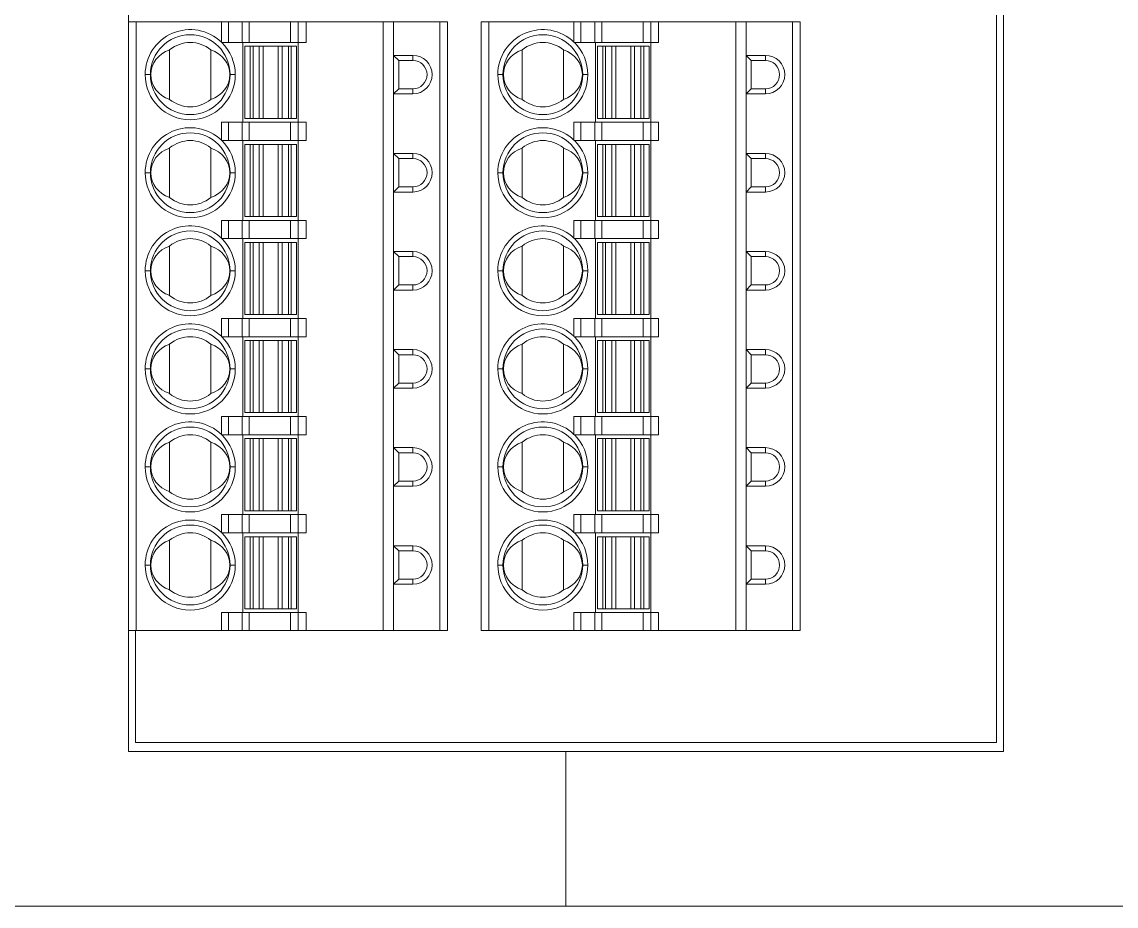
# Model space of a CAD drawing. Header units: millimetres. Extents: x 91 to 341, y 63 to 263.
# Drawn here: x 223.61 to 244.86, y 170.14 to 187.31 of the extents above; entities that cross this region are included whole.
import ezdxf

# ---------------------------------------------------------------- set-up
doc = ezdxf.new("R2010")
doc.units = ezdxf.units.MM

msp = doc.modelspace()

# ---------------------------------------------------------------- linework, layer by layer
at = {"color": 7, "linetype": 'Continuous', "lineweight": 15}
for p, q in [((242.677, 226.139), (242.677, 173.139)), ((242.54, 173.314), (242.54, 225.964)), ((225.677, 187.314), (225.677, 192.139)), ((225.677, 175.489), (225.677, 187.314)), ((225.677, 187.314), (225.827, 187.314)), ((225.827, 175.489), (225.827, 187.314)), ((225.827, 187.314), (227.482, 187.314)), ((227.482, 186.921), (227.482, 187.314)), ((227.482, 187.314), (227.618, 187.314)), ((227.618, 187.314), (227.618, 186.914)), ((227.618, 187.314), (227.887, 187.314)), ((227.887, 187.314), (227.887, 186.914)), ((227.887, 187.314), (228.023, 187.314)), ((228.023, 187.314), (228.023, 186.914)), ((228.023, 187.314), (228.827, 187.314)), ((228.827, 187.314), (228.827, 186.914)), ((228.827, 187.314), (228.977, 187.314)), ((228.977, 187.314), (228.977, 186.914)), ((228.977, 187.314), (229.127, 187.314)), ((229.127, 187.314), (229.127, 186.914)), ((229.127, 187.314), (230.627, 187.314)), ((230.627, 175.489), (230.627, 187.314)), ((230.827, 187.314), (230.627, 187.314)), ((230.827, 186.664), (230.827, 187.314)), ((230.827, 187.314), (231.727, 187.314)), ((231.727, 175.489), (231.727, 187.314)), ((231.877, 187.314), (231.727, 187.314)), ((231.877, 175.489), (231.877, 187.314)), ((232.527, 175.489), (232.527, 187.314)), ((232.527, 187.314), (232.677, 187.314)), ((232.677, 175.489), (232.677, 187.314)), ((232.677, 187.314), (234.332, 187.314)), ((234.332, 186.921), (234.332, 187.314)), ((234.332, 187.314), (234.468, 187.314)), ((234.468, 187.314), (234.468, 186.914)), ((234.468, 187.314), (234.737, 187.314)), ((234.737, 187.314), (234.737, 186.914)), ((234.737, 187.314), (234.873, 187.314)), ((234.873, 187.314), (234.873, 186.914)), ((234.873, 187.314), (235.677, 187.314)), ((235.677, 187.314), (235.677, 186.914)), ((235.677, 187.314), (235.827, 187.314)), ((235.827, 187.314), (235.827, 186.914)), ((235.827, 187.314), (235.977, 187.314)), ((235.977, 187.314), (235.977, 186.914)), ((235.977, 187.314), (237.477, 187.314)), ((237.477, 175.489), (237.477, 187.314)), ((237.677, 187.314), (237.477, 187.314)), ((237.677, 186.664), (237.677, 187.314)), ((237.677, 187.314), (238.577, 187.314)), ((238.577, 175.489), (238.577, 187.314)), ((238.727, 187.314), (238.577, 187.314)), ((238.727, 175.489), (238.727, 187.314)), ((227.49, 186.914), (227.482, 186.921)), ((227.49, 186.914), (227.618, 186.914)), ((227.49, 186.914), (227.49, 186.914)), ((227.618, 186.914), (227.887, 186.914)), ((227.887, 186.914), (228.023, 186.914)), ((227.902, 185.364), (227.902, 186.914)), ((228.023, 186.914), (228.827, 186.914)), ((228.827, 186.914), (228.977, 186.914)), ((228.977, 186.914), (229.127, 186.914)), ((228.977, 186.914), (228.977, 185.364)), ((234.34, 186.914), (234.332, 186.921)), ((234.34, 186.914), (234.468, 186.914)), ((234.34, 186.914), (234.34, 186.914)), ((234.468, 186.914), (234.737, 186.914)), ((234.737, 186.914), (234.873, 186.914)), ((234.752, 185.364), (234.752, 186.914)), ((234.873, 186.914), (235.677, 186.914)), ((235.677, 186.914), (235.827, 186.914)), ((235.827, 186.914), (235.977, 186.914)), ((235.827, 186.914), (235.827, 185.364)), ((226.477, 185.809), (226.477, 186.769)), ((227.277, 186.769), (227.277, 185.809)), ((227.94, 185.439), (227.94, 186.839)), ((227.94, 186.839), (228.04, 186.839)), ((228.04, 185.439), (228.04, 186.839)), ((228.097, 186.839), (228.04, 186.839)), ((228.097, 185.439), (228.097, 186.839)), ((228.219, 186.839), (228.097, 186.839)), ((228.219, 185.439), (228.219, 186.839)), ((228.293, 186.839), (228.219, 186.839)), ((228.293, 185.439), (228.293, 186.839)), ((228.293, 186.839), (228.586, 186.839)), ((228.586, 186.839), (228.586, 185.439)), ((228.661, 186.839), (228.586, 186.839)), ((228.661, 186.839), (228.661, 185.439)), ((228.783, 186.839), (228.661, 186.839)), ((228.783, 186.839), (228.783, 185.439)), ((228.84, 186.839), (228.783, 186.839)), ((228.84, 186.839), (228.84, 185.439)), ((228.94, 186.839), (228.84, 186.839)), ((228.94, 186.839), (228.94, 185.439)), ((230.827, 185.914), (230.827, 186.664)), ((230.827, 186.664), (230.927, 186.564)), ((230.827, 186.664), (231.202, 186.664)), ((231.202, 186.564), (231.202, 186.664)), ((233.327, 185.809), (233.327, 186.769)), ((234.127, 186.769), (234.127, 185.809)), ((234.79, 185.439), (234.79, 186.839)), ((234.79, 186.839), (234.89, 186.839)), ((234.89, 185.439), (234.89, 186.839)), ((234.947, 186.839), (234.89, 186.839)), ((234.947, 185.439), (234.947, 186.839)), ((235.069, 186.839), (234.947, 186.839)), ((235.069, 185.439), (235.069, 186.839)), ((235.143, 186.839), (235.069, 186.839)), ((235.143, 185.439), (235.143, 186.839)), ((235.143, 186.839), (235.436, 186.839)), ((235.436, 186.839), (235.436, 185.439)), ((235.511, 186.839), (235.436, 186.839)), ((235.511, 186.839), (235.511, 185.439)), ((235.633, 186.839), (235.511, 186.839)), ((235.633, 186.839), (235.633, 185.439)), ((235.69, 186.839), (235.633, 186.839)), ((235.69, 186.839), (235.69, 185.439)), ((235.79, 186.839), (235.69, 186.839)), ((235.79, 186.839), (235.79, 185.439)), ((237.677, 185.914), (237.677, 186.664)), ((237.677, 186.664), (237.777, 186.564)), ((237.677, 186.664), (238.052, 186.664)), ((238.052, 186.564), (238.052, 186.664)), ((230.927, 186.564), (231.202, 186.564)), ((230.927, 186.014), (230.927, 186.564)), ((237.777, 186.014), (237.777, 186.564)), ((237.777, 186.564), (238.052, 186.564)), ((226.102, 186.289), (226.002, 186.289)), ((227.752, 186.289), (227.652, 186.289)), ((232.952, 186.289), (232.852, 186.289)), ((234.602, 186.289), (234.502, 186.289)), ((230.827, 185.914), (230.927, 186.014)), ((230.927, 186.014), (231.202, 186.014)), ((231.202, 186.014), (231.202, 185.914)), ((237.677, 185.914), (237.777, 186.014)), ((237.777, 186.014), (238.052, 186.014)), ((238.052, 186.014), (238.052, 185.914)), ((230.827, 185.914), (230.827, 184.759)), ((231.202, 185.914), (230.827, 185.914)), ((237.677, 185.914), (237.677, 184.759)), ((238.052, 185.914), (237.677, 185.914)), ((227.94, 185.439), (228.04, 185.439)), ((228.04, 185.439), (228.097, 185.439)), ((228.097, 185.439), (228.219, 185.439)), ((228.219, 185.439), (228.293, 185.439)), ((228.586, 185.439), (228.293, 185.439)), ((228.586, 185.439), (228.661, 185.439)), ((228.661, 185.439), (228.783, 185.439)), ((228.783, 185.439), (228.84, 185.439)), ((228.84, 185.439), (228.94, 185.439)), ((234.79, 185.439), (234.89, 185.439)), ((234.89, 185.439), (234.947, 185.439)), ((234.947, 185.439), (235.069, 185.439)), ((235.069, 185.439), (235.143, 185.439)), ((235.436, 185.439), (235.143, 185.439)), ((235.436, 185.439), (235.511, 185.439)), ((235.511, 185.439), (235.633, 185.439)), ((235.633, 185.439), (235.69, 185.439)), ((235.69, 185.439), (235.79, 185.439)), ((227.482, 185.016), (227.482, 185.364)), ((227.482, 185.364), (227.618, 185.364)), ((227.618, 185.364), (227.618, 185.009)), ((227.887, 185.364), (227.618, 185.364)), ((227.887, 185.009), (227.887, 185.364)), ((227.887, 185.364), (228.023, 185.364)), ((228.023, 185.009), (228.023, 185.364)), ((228.023, 185.364), (228.827, 185.364)), ((228.827, 185.364), (228.827, 185.009)), ((228.977, 185.364), (228.827, 185.364)), ((228.977, 185.364), (228.977, 185.009)), ((228.977, 185.364), (229.127, 185.364)), ((229.127, 185.364), (229.127, 185.009)), ((234.332, 185.016), (234.332, 185.364)), ((234.332, 185.364), (234.468, 185.364)), ((234.468, 185.364), (234.468, 185.009)), ((234.737, 185.364), (234.468, 185.364)), ((234.737, 185.009), (234.737, 185.364)), ((234.737, 185.364), (234.873, 185.364)), ((234.873, 185.009), (234.873, 185.364)), ((234.873, 185.364), (235.677, 185.364)), ((235.677, 185.364), (235.677, 185.009)), ((235.827, 185.364), (235.677, 185.364)), ((235.827, 185.364), (235.827, 185.009)), ((235.827, 185.364), (235.977, 185.364)), ((235.977, 185.364), (235.977, 185.009)), ((227.49, 185.009), (227.482, 185.016)), ((227.49, 185.009), (227.618, 185.009)), ((227.49, 185.009), (227.49, 185.009)), ((227.618, 185.009), (227.887, 185.009)), ((227.887, 185.009), (228.023, 185.009)), ((227.902, 183.459), (227.902, 185.009)), ((228.023, 185.009), (228.827, 185.009)), ((228.827, 185.009), (228.977, 185.009)), ((228.977, 185.009), (229.127, 185.009)), ((228.977, 185.009), (228.977, 183.459)), ((234.34, 185.009), (234.332, 185.016)), ((234.34, 185.009), (234.468, 185.009)), ((234.34, 185.009), (234.34, 185.009)), ((234.468, 185.009), (234.737, 185.009)), ((234.737, 185.009), (234.873, 185.009)), ((234.752, 183.459), (234.752, 185.009)), ((234.873, 185.009), (235.677, 185.009)), ((235.677, 185.009), (235.827, 185.009)), ((235.827, 185.009), (235.977, 185.009)), ((235.827, 185.009), (235.827, 183.459)), ((226.477, 183.904), (226.477, 184.864)), ((227.277, 184.864), (227.277, 183.904)), ((227.94, 183.534), (227.94, 184.934)), ((227.94, 184.934), (228.04, 184.934)), ((228.04, 183.534), (228.04, 184.934)), ((228.097, 184.934), (228.04, 184.934)), ((228.219, 184.934), (228.097, 184.934)), ((228.097, 183.534), (228.097, 184.934)), ((228.219, 183.534), (228.219, 184.934)), ((228.293, 184.934), (228.219, 184.934)), ((228.293, 183.534), (228.293, 184.934)), ((228.293, 184.934), (228.586, 184.934)), ((228.586, 184.934), (228.586, 183.534)), ((228.661, 184.934), (228.586, 184.934)), ((228.661, 184.934), (228.661, 183.534)), ((228.783, 184.934), (228.661, 184.934)), ((228.783, 184.934), (228.783, 183.534)), ((228.84, 184.934), (228.783, 184.934)), ((228.84, 184.934), (228.84, 183.534)), ((228.84, 184.934), (228.94, 184.934)), ((228.94, 184.934), (228.94, 183.534)), ((230.827, 184.009), (230.827, 184.759)), ((230.827, 184.759), (231.202, 184.759)), ((230.827, 184.759), (230.927, 184.659)), ((231.202, 184.659), (231.202, 184.759)), ((233.327, 183.904), (233.327, 184.864)), ((234.127, 184.864), (234.127, 183.904)), ((234.79, 183.534), (234.79, 184.934)), ((234.79, 184.934), (234.89, 184.934)), ((234.89, 183.534), (234.89, 184.934)), ((234.947, 184.934), (234.89, 184.934)), ((235.069, 184.934), (234.947, 184.934)), ((234.947, 183.534), (234.947, 184.934)), ((235.069, 183.534), (235.069, 184.934)), ((235.143, 184.934), (235.069, 184.934)), ((235.143, 183.534), (235.143, 184.934)), ((235.143, 184.934), (235.436, 184.934)), ((235.436, 184.934), (235.436, 183.534)), ((235.511, 184.934), (235.436, 184.934)), ((235.511, 184.934), (235.511, 183.534)), ((235.633, 184.934), (235.511, 184.934)), ((235.633, 184.934), (235.633, 183.534)), ((235.69, 184.934), (235.633, 184.934)), ((235.69, 184.934), (235.69, 183.534)), ((235.69, 184.934), (235.79, 184.934)), ((235.79, 184.934), (235.79, 183.534)), ((237.677, 184.009), (237.677, 184.759)), ((237.677, 184.759), (238.052, 184.759)), ((237.677, 184.759), (237.777, 184.659)), ((238.052, 184.659), (238.052, 184.759)), ((230.927, 184.109), (230.927, 184.659)), ((230.927, 184.659), (231.202, 184.659)), ((237.777, 184.109), (237.777, 184.659)), ((237.777, 184.659), (238.052, 184.659)), ((226.102, 184.384), (226.002, 184.384)), ((227.752, 184.384), (227.652, 184.384)), ((232.952, 184.384), (232.852, 184.384)), ((234.602, 184.384), (234.502, 184.384)), ((230.827, 184.009), (230.927, 184.109)), ((230.927, 184.109), (231.202, 184.109)), ((231.202, 184.109), (231.202, 184.009)), ((237.677, 184.009), (237.777, 184.109)), ((237.777, 184.109), (238.052, 184.109)), ((238.052, 184.109), (238.052, 184.009)), ((230.827, 184.009), (230.827, 182.854)), ((231.202, 184.009), (230.827, 184.009)), ((237.677, 184.009), (237.677, 182.854)), ((238.052, 184.009), (237.677, 184.009)), ((227.94, 183.534), (228.04, 183.534)), ((228.04, 183.534), (228.097, 183.534)), ((228.097, 183.534), (228.219, 183.534)), ((228.219, 183.534), (228.293, 183.534)), ((228.586, 183.534), (228.293, 183.534)), ((228.586, 183.534), (228.661, 183.534)), ((228.661, 183.534), (228.783, 183.534)), ((228.783, 183.534), (228.84, 183.534)), ((228.84, 183.534), (228.94, 183.534)), ((234.79, 183.534), (234.89, 183.534)), ((234.89, 183.534), (234.947, 183.534)), ((234.947, 183.534), (235.069, 183.534)), ((235.069, 183.534), (235.143, 183.534)), ((235.436, 183.534), (235.143, 183.534)), ((235.436, 183.534), (235.511, 183.534)), ((235.511, 183.534), (235.633, 183.534)), ((235.633, 183.534), (235.69, 183.534)), ((235.69, 183.534), (235.79, 183.534)), ((227.482, 183.111), (227.482, 183.459)), ((227.482, 183.459), (227.618, 183.459)), ((227.618, 183.459), (227.618, 183.104)), ((227.887, 183.459), (227.618, 183.459)), ((227.887, 183.104), (227.887, 183.459)), ((227.887, 183.459), (228.023, 183.459)), ((228.023, 183.104), (228.023, 183.459)), ((228.023, 183.459), (228.827, 183.459)), ((228.827, 183.459), (228.827, 183.104)), ((228.977, 183.459), (228.827, 183.459)), ((228.977, 183.459), (228.977, 183.104)), ((228.977, 183.459), (229.127, 183.459)), ((229.127, 183.459), (229.127, 183.104)), ((234.332, 183.111), (234.332, 183.459)), ((234.332, 183.459), (234.468, 183.459)), ((234.468, 183.459), (234.468, 183.104)), ((234.737, 183.459), (234.468, 183.459)), ((234.737, 183.104), (234.737, 183.459)), ((234.737, 183.459), (234.873, 183.459)), ((234.873, 183.104), (234.873, 183.459)), ((234.873, 183.459), (235.677, 183.459)), ((235.677, 183.459), (235.677, 183.104)), ((235.827, 183.459), (235.677, 183.459)), ((235.827, 183.459), (235.827, 183.104)), ((235.827, 183.459), (235.977, 183.459)), ((235.977, 183.459), (235.977, 183.104)), ((227.49, 183.104), (227.482, 183.111)), ((227.49, 183.104), (227.618, 183.104)), ((227.49, 183.104), (227.49, 183.104)), ((227.618, 183.104), (227.887, 183.104)), ((227.887, 183.104), (228.023, 183.104)), ((227.902, 181.554), (227.902, 183.104)), ((228.023, 183.104), (228.827, 183.104)), ((228.827, 183.104), (228.977, 183.104)), ((228.977, 183.104), (229.127, 183.104)), ((228.977, 183.104), (228.977, 181.554)), ((234.34, 183.104), (234.332, 183.111)), ((234.34, 183.104), (234.468, 183.104)), ((234.34, 183.104), (234.34, 183.104)), ((234.468, 183.104), (234.737, 183.104)), ((234.737, 183.104), (234.873, 183.104)), ((234.752, 181.554), (234.752, 183.104)), ((234.873, 183.104), (235.677, 183.104)), ((235.677, 183.104), (235.827, 183.104)), ((235.827, 183.104), (235.977, 183.104)), ((235.827, 183.104), (235.827, 181.554)), ((226.477, 181.999), (226.477, 182.959)), ((227.277, 182.959), (227.277, 181.999)), ((227.94, 181.629), (227.94, 183.029)), ((227.94, 183.029), (228.04, 183.029)), ((228.04, 181.629), (228.04, 183.029)), ((228.097, 183.029), (228.04, 183.029)), ((228.219, 183.029), (228.097, 183.029)), ((228.097, 181.629), (228.097, 183.029)), ((228.219, 181.629), (228.219, 183.029)), ((228.293, 183.029), (228.219, 183.029)), ((228.293, 181.629), (228.293, 183.029)), ((228.293, 183.029), (228.586, 183.029)), ((228.586, 183.029), (228.586, 181.629)), ((228.661, 183.029), (228.586, 183.029)), ((228.661, 183.029), (228.661, 181.629)), ((228.783, 183.029), (228.661, 183.029)), ((228.783, 183.029), (228.783, 181.629)), ((228.84, 183.029), (228.783, 183.029)), ((228.84, 183.029), (228.84, 181.629)), ((228.84, 183.029), (228.94, 183.029)), ((228.94, 183.029), (228.94, 181.629)), ((230.827, 182.104), (230.827, 182.854)), ((230.827, 182.854), (231.202, 182.854)), ((230.827, 182.854), (230.927, 182.754)), ((231.202, 182.754), (231.202, 182.854)), ((233.327, 181.999), (233.327, 182.959)), ((234.127, 182.959), (234.127, 181.999)), ((234.79, 181.629), (234.79, 183.029)), ((234.79, 183.029), (234.89, 183.029)), ((234.89, 181.629), (234.89, 183.029)), ((234.947, 183.029), (234.89, 183.029)), ((235.069, 183.029), (234.947, 183.029)), ((234.947, 181.629), (234.947, 183.029)), ((235.069, 181.629), (235.069, 183.029)), ((235.143, 183.029), (235.069, 183.029)), ((235.143, 181.629), (235.143, 183.029)), ((235.143, 183.029), (235.436, 183.029)), ((235.436, 183.029), (235.436, 181.629)), ((235.511, 183.029), (235.436, 183.029)), ((235.511, 183.029), (235.511, 181.629)), ((235.633, 183.029), (235.511, 183.029)), ((235.633, 183.029), (235.633, 181.629)), ((235.69, 183.029), (235.633, 183.029)), ((235.69, 183.029), (235.69, 181.629)), ((235.69, 183.029), (235.79, 183.029)), ((235.79, 183.029), (235.79, 181.629)), ((237.677, 182.104), (237.677, 182.854)), ((237.677, 182.854), (238.052, 182.854)), ((237.677, 182.854), (237.777, 182.754)), ((238.052, 182.754), (238.052, 182.854)), ((230.927, 182.754), (231.202, 182.754)), ((230.927, 182.204), (230.927, 182.754)), ((237.777, 182.754), (238.052, 182.754)), ((237.777, 182.204), (237.777, 182.754)), ((226.102, 182.479), (226.002, 182.479)), ((227.752, 182.479), (227.652, 182.479)), ((232.952, 182.479), (232.852, 182.479)), ((234.602, 182.479), (234.502, 182.479)), ((230.827, 182.104), (230.927, 182.204)), ((230.927, 182.204), (231.202, 182.204)), ((231.202, 182.204), (231.202, 182.104)), ((237.677, 182.104), (237.777, 182.204)), ((237.777, 182.204), (238.052, 182.204)), ((238.052, 182.204), (238.052, 182.104)), ((230.827, 182.104), (230.827, 180.949)), ((231.202, 182.104), (230.827, 182.104)), ((237.677, 182.104), (237.677, 180.949)), ((238.052, 182.104), (237.677, 182.104)), ((227.482, 181.206), (227.482, 181.554)), ((227.482, 181.554), (227.618, 181.554)), ((227.618, 181.554), (227.618, 181.199)), ((227.887, 181.554), (227.618, 181.554)), ((227.887, 181.199), (227.887, 181.554)), ((227.887, 181.554), (228.023, 181.554)), ((227.94, 181.629), (228.04, 181.629)), ((228.023, 181.199), (228.023, 181.554)), ((228.023, 181.554), (228.827, 181.554)), ((228.04, 181.629), (228.097, 181.629)), ((228.097, 181.629), (228.219, 181.629)), ((228.219, 181.629), (228.293, 181.629)), ((228.586, 181.629), (228.293, 181.629)), ((228.586, 181.629), (228.661, 181.629)), ((228.661, 181.629), (228.783, 181.629)), ((228.783, 181.629), (228.84, 181.629)), ((228.827, 181.554), (228.827, 181.199)), ((228.977, 181.554), (228.827, 181.554)), ((228.84, 181.629), (228.94, 181.629)), ((228.977, 181.554), (228.977, 181.199)), ((228.977, 181.554), (229.127, 181.554)), ((229.127, 181.554), (229.127, 181.199)), ((234.332, 181.206), (234.332, 181.554)), ((234.332, 181.554), (234.468, 181.554)), ((234.468, 181.554), (234.468, 181.199)), ((234.737, 181.554), (234.468, 181.554)), ((234.737, 181.199), (234.737, 181.554)), ((234.737, 181.554), (234.873, 181.554)), ((234.79, 181.629), (234.89, 181.629)), ((234.873, 181.199), (234.873, 181.554)), ((234.873, 181.554), (235.677, 181.554)), ((234.89, 181.629), (234.947, 181.629)), ((234.947, 181.629), (235.069, 181.629)), ((235.069, 181.629), (235.143, 181.629)), ((235.436, 181.629), (235.143, 181.629)), ((235.436, 181.629), (235.511, 181.629)), ((235.511, 181.629), (235.633, 181.629)), ((235.633, 181.629), (235.69, 181.629)), ((235.677, 181.554), (235.677, 181.199)), ((235.827, 181.554), (235.677, 181.554)), ((235.69, 181.629), (235.79, 181.629)), ((235.827, 181.554), (235.827, 181.199)), ((235.827, 181.554), (235.977, 181.554)), ((235.977, 181.554), (235.977, 181.199)), ((227.49, 181.199), (227.482, 181.206)), ((227.49, 181.199), (227.618, 181.199)), ((227.49, 181.199), (227.49, 181.199)), ((227.618, 181.199), (227.887, 181.199)), ((227.887, 181.199), (228.023, 181.199)), ((227.902, 179.649), (227.902, 181.199)), ((227.94, 179.724), (227.94, 181.124)), ((227.94, 181.124), (228.04, 181.124)), ((228.023, 181.199), (228.827, 181.199)), ((228.04, 179.724), (228.04, 181.124)), ((228.097, 181.124), (228.04, 181.124)), ((228.219, 181.124), (228.097, 181.124)), ((228.097, 179.724), (228.097, 181.124)), ((228.219, 179.724), (228.219, 181.124)), ((228.293, 181.124), (228.219, 181.124)), ((228.293, 179.724), (228.293, 181.124)), ((228.293, 181.124), (228.586, 181.124)), ((228.586, 181.124), (228.586, 179.724)), ((228.661, 181.124), (228.586, 181.124)), ((228.661, 181.124), (228.661, 179.724)), ((228.783, 181.124), (228.661, 181.124)), ((228.783, 181.124), (228.783, 179.724)), ((228.84, 181.124), (228.783, 181.124)), ((228.827, 181.199), (228.977, 181.199)), ((228.84, 181.124), (228.84, 179.724)), ((228.84, 181.124), (228.94, 181.124)), ((228.94, 181.124), (228.94, 179.724)), ((228.977, 181.199), (229.127, 181.199)), ((228.977, 181.199), (228.977, 179.649)), ((234.34, 181.199), (234.332, 181.206)), ((234.34, 181.199), (234.468, 181.199)), ((234.34, 181.199), (234.34, 181.199)), ((234.468, 181.199), (234.737, 181.199)), ((234.737, 181.199), (234.873, 181.199)), ((234.752, 179.649), (234.752, 181.199)), ((234.79, 179.724), (234.79, 181.124)), ((234.79, 181.124), (234.89, 181.124)), ((234.873, 181.199), (235.677, 181.199)), ((234.89, 179.724), (234.89, 181.124)), ((234.947, 181.124), (234.89, 181.124)), ((234.947, 179.724), (234.947, 181.124)), ((235.069, 181.124), (234.947, 181.124)), ((235.069, 179.724), (235.069, 181.124)), ((235.143, 181.124), (235.069, 181.124)), ((235.143, 179.724), (235.143, 181.124)), ((235.143, 181.124), (235.436, 181.124)), ((235.436, 181.124), (235.436, 179.724)), ((235.511, 181.124), (235.436, 181.124)), ((235.511, 181.124), (235.511, 179.724)), ((235.633, 181.124), (235.511, 181.124)), ((235.633, 181.124), (235.633, 179.724)), ((235.69, 181.124), (235.633, 181.124)), ((235.677, 181.199), (235.827, 181.199)), ((235.69, 181.124), (235.69, 179.724)), ((235.69, 181.124), (235.79, 181.124)), ((235.79, 181.124), (235.79, 179.724)), ((235.827, 181.199), (235.977, 181.199)), ((235.827, 181.199), (235.827, 179.649)), ((226.477, 180.094), (226.477, 181.054)), ((227.277, 181.054), (227.277, 180.094)), ((230.827, 180.199), (230.827, 180.949)), ((230.827, 180.949), (231.202, 180.949)), ((230.827, 180.949), (230.927, 180.849)), ((231.202, 180.849), (231.202, 180.949)), ((233.327, 180.094), (233.327, 181.054)), ((234.127, 181.054), (234.127, 180.094)), ((237.677, 180.199), (237.677, 180.949)), ((237.677, 180.949), (238.052, 180.949)), ((237.677, 180.949), (237.777, 180.849)), ((238.052, 180.849), (238.052, 180.949)), ((230.927, 180.849), (231.202, 180.849)), ((230.927, 180.299), (230.927, 180.849)), ((237.777, 180.299), (237.777, 180.849)), ((237.777, 180.849), (238.052, 180.849)), ((226.102, 180.574), (226.002, 180.574)), ((227.752, 180.574), (227.652, 180.574)), ((232.952, 180.574), (232.852, 180.574)), ((234.602, 180.574), (234.502, 180.574)), ((230.827, 180.199), (230.927, 180.299)), ((230.927, 180.299), (231.202, 180.299)), ((231.202, 180.299), (231.202, 180.199)), ((237.677, 180.199), (237.777, 180.299)), ((237.777, 180.299), (238.052, 180.299)), ((238.052, 180.299), (238.052, 180.199)), ((230.827, 180.199), (230.827, 179.044)), ((231.202, 180.199), (230.827, 180.199)), ((237.677, 180.199), (237.677, 179.044)), ((238.052, 180.199), (237.677, 180.199)), ((227.482, 179.301), (227.482, 179.649)), ((227.482, 179.649), (227.618, 179.649)), ((227.618, 179.649), (227.618, 179.294)), ((227.887, 179.649), (227.618, 179.649)), ((227.887, 179.294), (227.887, 179.649)), ((227.887, 179.649), (228.023, 179.649)), ((227.94, 179.724), (228.04, 179.724)), ((228.023, 179.294), (228.023, 179.649)), ((228.023, 179.649), (228.827, 179.649)), ((228.04, 179.724), (228.097, 179.724)), ((228.097, 179.724), (228.219, 179.724)), ((228.219, 179.724), (228.293, 179.724)), ((228.586, 179.724), (228.293, 179.724)), ((228.586, 179.724), (228.661, 179.724)), ((228.661, 179.724), (228.783, 179.724)), ((228.783, 179.724), (228.84, 179.724)), ((228.827, 179.649), (228.827, 179.294)), ((228.977, 179.649), (228.827, 179.649)), ((228.84, 179.724), (228.94, 179.724)), ((228.977, 179.649), (228.977, 179.294)), ((228.977, 179.649), (229.127, 179.649)), ((229.127, 179.649), (229.127, 179.294)), ((234.332, 179.301), (234.332, 179.649)), ((234.332, 179.649), (234.468, 179.649)), ((234.468, 179.649), (234.468, 179.294)), ((234.737, 179.649), (234.468, 179.649)), ((234.737, 179.294), (234.737, 179.649)), ((234.737, 179.649), (234.873, 179.649)), ((234.79, 179.724), (234.89, 179.724)), ((234.873, 179.294), (234.873, 179.649)), ((234.873, 179.649), (235.677, 179.649)), ((234.89, 179.724), (234.947, 179.724)), ((234.947, 179.724), (235.069, 179.724)), ((235.069, 179.724), (235.143, 179.724)), ((235.436, 179.724), (235.143, 179.724)), ((235.436, 179.724), (235.511, 179.724)), ((235.511, 179.724), (235.633, 179.724)), ((235.633, 179.724), (235.69, 179.724)), ((235.677, 179.649), (235.677, 179.294)), ((235.827, 179.649), (235.677, 179.649)), ((235.69, 179.724), (235.79, 179.724)), ((235.827, 179.649), (235.827, 179.294)), ((235.827, 179.649), (235.977, 179.649)), ((235.977, 179.649), (235.977, 179.294)), ((227.49, 179.294), (227.482, 179.301)), ((227.49, 179.294), (227.618, 179.294)), ((227.49, 179.294), (227.49, 179.294)), ((227.618, 179.294), (227.887, 179.294)), ((227.887, 179.294), (228.023, 179.294)), ((227.902, 177.744), (227.902, 179.294)), ((227.94, 177.819), (227.94, 179.219)), ((227.94, 179.219), (228.04, 179.219)), ((228.023, 179.294), (228.827, 179.294)), ((228.04, 177.819), (228.04, 179.219)), ((228.097, 179.219), (228.04, 179.219)), ((228.219, 179.219), (228.097, 179.219)), ((228.097, 177.819), (228.097, 179.219)), ((228.219, 177.819), (228.219, 179.219)), ((228.293, 179.219), (228.219, 179.219)), ((228.293, 177.819), (228.293, 179.219)), ((228.293, 179.219), (228.586, 179.219)), ((228.586, 179.219), (228.586, 177.819)), ((228.661, 179.219), (228.586, 179.219)), ((228.661, 179.219), (228.661, 177.819)), ((228.783, 179.219), (228.661, 179.219)), ((228.783, 179.219), (228.783, 177.819)), ((228.84, 179.219), (228.783, 179.219)), ((228.827, 179.294), (228.977, 179.294)), ((228.84, 179.219), (228.84, 177.819)), ((228.94, 179.219), (228.84, 179.219)), ((228.94, 179.219), (228.94, 177.819)), ((228.977, 179.294), (229.127, 179.294)), ((228.977, 179.294), (228.977, 177.744)), ((234.34, 179.294), (234.332, 179.301)), ((234.34, 179.294), (234.468, 179.294)), ((234.34, 179.294), (234.34, 179.294)), ((234.468, 179.294), (234.737, 179.294)), ((234.737, 179.294), (234.873, 179.294)), ((234.752, 177.744), (234.752, 179.294)), ((234.79, 177.819), (234.79, 179.219)), ((234.79, 179.219), (234.89, 179.219)), ((234.873, 179.294), (235.677, 179.294)), ((234.89, 177.819), (234.89, 179.219)), ((234.947, 179.219), (234.89, 179.219)), ((234.947, 177.819), (234.947, 179.219)), ((235.069, 179.219), (234.947, 179.219)), ((235.069, 177.819), (235.069, 179.219)), ((235.143, 179.219), (235.069, 179.219)), ((235.143, 177.819), (235.143, 179.219)), ((235.143, 179.219), (235.436, 179.219)), ((235.436, 179.219), (235.436, 177.819)), ((235.511, 179.219), (235.436, 179.219)), ((235.511, 179.219), (235.511, 177.819)), ((235.633, 179.219), (235.511, 179.219)), ((235.633, 179.219), (235.633, 177.819)), ((235.69, 179.219), (235.633, 179.219)), ((235.677, 179.294), (235.827, 179.294)), ((235.69, 179.219), (235.69, 177.819)), ((235.79, 179.219), (235.69, 179.219)), ((235.79, 179.219), (235.79, 177.819)), ((235.827, 179.294), (235.977, 179.294)), ((235.827, 179.294), (235.827, 177.744)), ((226.477, 178.189), (226.477, 179.149)), ((227.277, 179.149), (227.277, 178.189)), ((230.827, 178.294), (230.827, 179.044)), ((230.827, 179.044), (231.202, 179.044)), ((230.827, 179.044), (230.927, 178.944)), ((231.202, 178.944), (231.202, 179.044)), ((233.327, 178.189), (233.327, 179.149)), ((234.127, 179.149), (234.127, 178.189)), ((237.677, 178.294), (237.677, 179.044)), ((237.677, 179.044), (238.052, 179.044)), ((237.677, 179.044), (237.777, 178.944)), ((238.052, 178.944), (238.052, 179.044)), ((230.927, 178.394), (230.927, 178.944)), ((230.927, 178.944), (231.202, 178.944)), ((237.777, 178.944), (238.052, 178.944)), ((237.777, 178.394), (237.777, 178.944)), ((226.102, 178.669), (226.002, 178.669)), ((227.752, 178.669), (227.652, 178.669)), ((232.952, 178.669), (232.852, 178.669)), ((234.602, 178.669), (234.502, 178.669)), ((230.827, 178.294), (230.927, 178.394)), ((230.927, 178.394), (231.202, 178.394)), ((231.202, 178.394), (231.202, 178.294)), ((237.677, 178.294), (237.777, 178.394)), ((237.777, 178.394), (238.052, 178.394)), ((238.052, 178.394), (238.052, 178.294)), ((230.827, 178.294), (230.827, 177.139)), ((231.202, 178.294), (230.827, 178.294)), ((237.677, 178.294), (237.677, 177.139)), ((238.052, 178.294), (237.677, 178.294)), ((227.482, 177.396), (227.482, 177.744)), ((227.482, 177.744), (227.618, 177.744)), ((227.618, 177.744), (227.618, 177.389)), ((227.887, 177.744), (227.618, 177.744)), ((227.887, 177.389), (227.887, 177.744)), ((227.887, 177.744), (228.023, 177.744)), ((227.94, 177.819), (228.04, 177.819)), ((228.023, 177.389), (228.023, 177.744)), ((228.023, 177.744), (228.827, 177.744)), ((228.04, 177.819), (228.097, 177.819)), ((228.097, 177.819), (228.219, 177.819)), ((228.219, 177.819), (228.293, 177.819)), ((228.586, 177.819), (228.293, 177.819)), ((228.586, 177.819), (228.661, 177.819)), ((228.661, 177.819), (228.783, 177.819)), ((228.783, 177.819), (228.84, 177.819)), ((228.827, 177.744), (228.827, 177.389)), ((228.977, 177.744), (228.827, 177.744)), ((228.84, 177.819), (228.94, 177.819)), ((228.977, 177.744), (228.977, 177.389)), ((228.977, 177.744), (229.127, 177.744)), ((229.127, 177.744), (229.127, 177.389)), ((234.332, 177.396), (234.332, 177.744)), ((234.332, 177.744), (234.468, 177.744)), ((234.468, 177.744), (234.468, 177.389)), ((234.737, 177.744), (234.468, 177.744)), ((234.737, 177.389), (234.737, 177.744)), ((234.737, 177.744), (234.873, 177.744)), ((234.79, 177.819), (234.89, 177.819)), ((234.873, 177.389), (234.873, 177.744)), ((234.873, 177.744), (235.677, 177.744)), ((234.89, 177.819), (234.947, 177.819)), ((234.947, 177.819), (235.069, 177.819)), ((235.069, 177.819), (235.143, 177.819)), ((235.436, 177.819), (235.143, 177.819)), ((235.436, 177.819), (235.511, 177.819)), ((235.511, 177.819), (235.633, 177.819)), ((235.633, 177.819), (235.69, 177.819)), ((235.677, 177.744), (235.677, 177.389)), ((235.827, 177.744), (235.677, 177.744)), ((235.69, 177.819), (235.79, 177.819)), ((235.827, 177.744), (235.827, 177.389)), ((235.827, 177.744), (235.977, 177.744)), ((235.977, 177.744), (235.977, 177.389)), ((227.49, 177.389), (227.482, 177.396)), ((227.49, 177.389), (227.618, 177.389)), ((227.49, 177.389), (227.49, 177.389)), ((227.618, 177.389), (227.887, 177.389)), ((227.887, 177.389), (228.023, 177.389)), ((227.902, 175.839), (227.902, 177.389)), ((227.94, 175.914), (227.94, 177.314)), ((227.94, 177.314), (228.04, 177.314)), ((228.023, 177.389), (228.827, 177.389)), ((228.04, 175.914), (228.04, 177.314)), ((228.097, 177.314), (228.04, 177.314)), ((228.097, 175.914), (228.097, 177.314)), ((228.219, 177.314), (228.097, 177.314)), ((228.219, 175.914), (228.219, 177.314)), ((228.293, 177.314), (228.219, 177.314)), ((228.293, 175.914), (228.293, 177.314)), ((228.293, 177.314), (228.586, 177.314)), ((228.586, 177.314), (228.586, 175.914)), ((228.661, 177.314), (228.586, 177.314)), ((228.661, 177.314), (228.661, 175.914)), ((228.783, 177.314), (228.661, 177.314)), ((228.783, 177.314), (228.783, 175.914)), ((228.84, 177.314), (228.783, 177.314)), ((228.827, 177.389), (228.977, 177.389)), ((228.84, 177.314), (228.84, 175.914)), ((228.84, 177.314), (228.94, 177.314)), ((228.94, 177.314), (228.94, 175.914)), ((228.977, 177.389), (229.127, 177.389)), ((228.977, 177.389), (228.977, 175.839)), ((234.34, 177.389), (234.332, 177.396)), ((234.34, 177.389), (234.468, 177.389)), ((234.34, 177.389), (234.34, 177.389)), ((234.468, 177.389), (234.737, 177.389)), ((234.737, 177.389), (234.873, 177.389)), ((234.752, 175.839), (234.752, 177.389)), ((234.79, 175.914), (234.79, 177.314)), ((234.79, 177.314), (234.89, 177.314)), ((234.873, 177.389), (235.677, 177.389)), ((234.89, 175.914), (234.89, 177.314)), ((234.947, 177.314), (234.89, 177.314)), ((234.947, 175.914), (234.947, 177.314)), ((235.069, 177.314), (234.947, 177.314)), ((235.069, 175.914), (235.069, 177.314)), ((235.143, 177.314), (235.069, 177.314)), ((235.143, 175.914), (235.143, 177.314)), ((235.143, 177.314), (235.436, 177.314)), ((235.436, 177.314), (235.436, 175.914)), ((235.511, 177.314), (235.436, 177.314)), ((235.511, 177.314), (235.511, 175.914)), ((235.633, 177.314), (235.511, 177.314)), ((235.633, 177.314), (235.633, 175.914)), ((235.69, 177.314), (235.633, 177.314)), ((235.677, 177.389), (235.827, 177.389)), ((235.69, 177.314), (235.69, 175.914)), ((235.69, 177.314), (235.79, 177.314)), ((235.79, 177.314), (235.79, 175.914)), ((235.827, 177.389), (235.977, 177.389)), ((235.827, 177.389), (235.827, 175.839)), ((226.477, 176.284), (226.477, 177.244)), ((227.277, 177.244), (227.277, 176.284)), ((230.827, 176.389), (230.827, 177.139)), ((230.827, 177.139), (231.202, 177.139)), ((230.827, 177.139), (230.927, 177.039)), ((231.202, 177.039), (231.202, 177.139)), ((233.327, 176.284), (233.327, 177.244)), ((234.127, 177.244), (234.127, 176.284)), ((237.677, 176.389), (237.677, 177.139)), ((237.677, 177.139), (238.052, 177.139)), ((237.677, 177.139), (237.777, 177.039)), ((238.052, 177.039), (238.052, 177.139)), ((230.927, 176.489), (230.927, 177.039)), ((230.927, 177.039), (231.202, 177.039)), ((237.777, 176.489), (237.777, 177.039)), ((237.777, 177.039), (238.052, 177.039)), ((226.102, 176.764), (226.002, 176.764)), ((227.752, 176.764), (227.652, 176.764)), ((232.952, 176.764), (232.852, 176.764)), ((234.602, 176.764), (234.502, 176.764)), ((230.827, 176.389), (230.927, 176.489)), ((230.927, 176.489), (231.202, 176.489)), ((231.202, 176.489), (231.202, 176.389)), ((237.677, 176.389), (237.777, 176.489)), ((237.777, 176.489), (238.052, 176.489)), ((238.052, 176.489), (238.052, 176.389)), ((230.827, 176.389), (230.827, 175.489)), ((231.202, 176.389), (230.827, 176.389)), ((237.677, 176.389), (237.677, 175.489)), ((238.052, 176.389), (237.677, 176.389)), ((227.482, 175.489), (227.482, 175.839)), ((227.618, 175.839), (227.482, 175.839)), ((227.618, 175.839), (227.618, 175.489)), ((227.887, 175.839), (227.618, 175.839)), ((227.887, 175.839), (227.887, 175.489)), ((228.023, 175.839), (227.887, 175.839)), ((227.94, 175.914), (228.04, 175.914)), ((228.023, 175.839), (228.023, 175.489)), ((228.827, 175.839), (228.023, 175.839)), ((228.04, 175.914), (228.097, 175.914)), ((228.097, 175.914), (228.219, 175.914)), ((228.219, 175.914), (228.293, 175.914)), ((228.586, 175.914), (228.293, 175.914)), ((228.586, 175.914), (228.661, 175.914)), ((228.661, 175.914), (228.783, 175.914)), ((228.783, 175.914), (228.84, 175.914)), ((228.827, 175.839), (228.827, 175.489)), ((228.977, 175.839), (228.827, 175.839)), ((228.84, 175.914), (228.94, 175.914)), ((228.977, 175.839), (228.977, 175.489)), ((229.127, 175.839), (228.977, 175.839)), ((229.127, 175.839), (229.127, 175.489)), ((234.332, 175.489), (234.332, 175.839)), ((234.468, 175.839), (234.332, 175.839)), ((234.468, 175.839), (234.468, 175.489)), ((234.737, 175.839), (234.468, 175.839)), ((234.737, 175.839), (234.737, 175.489)), ((234.873, 175.839), (234.737, 175.839)), ((234.79, 175.914), (234.89, 175.914)), ((234.873, 175.839), (234.873, 175.489)), ((235.677, 175.839), (234.873, 175.839)), ((234.89, 175.914), (234.947, 175.914)), ((234.947, 175.914), (235.069, 175.914)), ((235.069, 175.914), (235.143, 175.914)), ((235.436, 175.914), (235.143, 175.914)), ((235.436, 175.914), (235.511, 175.914)), ((235.511, 175.914), (235.633, 175.914)), ((235.633, 175.914), (235.69, 175.914)), ((235.677, 175.839), (235.677, 175.489)), ((235.827, 175.839), (235.677, 175.839)), ((235.69, 175.914), (235.79, 175.914)), ((235.827, 175.839), (235.827, 175.489)), ((235.977, 175.839), (235.827, 175.839)), ((235.977, 175.839), (235.977, 175.489)), ((225.677, 175.489), (225.827, 175.489)), ((225.677, 173.139), (225.677, 175.489)), ((225.815, 175.489), (225.815, 173.314)), ((225.827, 175.489), (227.482, 175.489)), ((227.482, 175.489), (227.618, 175.489)), ((227.618, 175.489), (227.887, 175.489)), ((227.887, 175.489), (228.023, 175.489)), ((228.023, 175.489), (228.827, 175.489)), ((228.827, 175.489), (228.977, 175.489)), ((228.977, 175.489), (229.127, 175.489)), ((229.127, 175.489), (230.627, 175.489)), ((230.627, 175.489), (230.827, 175.489)), ((230.827, 175.489), (231.727, 175.489)), ((231.727, 175.489), (231.877, 175.489)), ((232.527, 175.489), (232.677, 175.489)), ((232.677, 175.489), (234.332, 175.489)), ((234.332, 175.489), (234.468, 175.489)), ((234.468, 175.489), (234.737, 175.489)), ((234.737, 175.489), (234.873, 175.489)), ((234.873, 175.489), (235.677, 175.489)), ((235.677, 175.489), (235.827, 175.489)), ((235.827, 175.489), (235.977, 175.489)), ((235.977, 175.489), (237.477, 175.489)), ((237.477, 175.489), (237.677, 175.489)), ((237.677, 175.489), (238.577, 175.489)), ((238.577, 175.489), (238.727, 175.489)), ((225.815, 173.314), (242.54, 173.314)), ((234.177, 173.139), (225.677, 173.139)), ((234.177, 170.139), (234.177, 173.139)), ((242.677, 173.139), (234.177, 173.139)), ((234.177, 170.139), (222.927, 170.139)), ((245.427, 170.139), (234.177, 170.139))]:
    msp.add_line(p, q, dxfattribs=at)
for centre, radius, start, end in [((226.877, 186.289), 0.875, 46.3075, 180), ((233.727, 186.289), 0.875, 46.3075, 180), ((226.877, 186.289), 0.775, 0, 180), ((226.877, 186.289), 0.625, 50.2082, 129.7918), ((226.877, 186.289), 0.875, 0, 45.5847), ((233.727, 186.289), 0.775, 0, 180), ((233.727, 186.289), 0.625, 50.2082, 129.7918), ((233.727, 186.289), 0.875, 0, 45.5847), ((231.202, 186.289), 0.375, 270, 90), ((238.052, 186.289), 0.375, 270, 90), ((231.202, 186.289), 0.275, 270, 90), ((238.052, 186.289), 0.275, 270, 90), ((226.877, 186.289), 0.875, 180, 0), ((226.877, 186.289), 0.775, 180, 0), ((233.727, 186.289), 0.875, 180, 0), ((233.727, 186.289), 0.775, 180, 0), ((226.877, 186.289), 0.625, 230.2082, 309.7918), ((233.727, 186.289), 0.625, 230.2082, 309.7918), ((226.877, 184.384), 0.875, 46.3075, 180), ((233.727, 184.384), 0.875, 46.3075, 180), ((226.877, 184.384), 0.775, 0, 180), ((226.877, 184.384), 0.625, 50.2082, 129.7918), ((226.877, 184.384), 0.875, 0, 45.5847), ((233.727, 184.384), 0.775, 0, 180), ((233.727, 184.384), 0.625, 50.2082, 129.7918), ((233.727, 184.384), 0.875, 0, 45.5847), ((231.202, 184.384), 0.375, 270, 90), ((238.052, 184.384), 0.375, 270, 90), ((231.202, 184.384), 0.275, 270, 90), ((238.052, 184.384), 0.275, 270, 90), ((226.877, 184.384), 0.875, 180, 0), ((226.877, 184.384), 0.775, 180, 0), ((233.727, 184.384), 0.875, 180, 0), ((233.727, 184.384), 0.775, 180, 0), ((226.877, 184.384), 0.625, 230.2082, 309.7918), ((233.727, 184.384), 0.625, 230.2082, 309.7918), ((226.877, 182.479), 0.875, 46.3075, 180), ((226.877, 182.479), 0.775, 0, 180), ((233.727, 182.479), 0.875, 46.3075, 180), ((233.727, 182.479), 0.775, 0, 180), ((226.877, 182.479), 0.625, 50.2082, 129.7918), ((226.877, 182.479), 0.875, 0, 45.5847), ((233.727, 182.479), 0.625, 50.2082, 129.7918), ((233.727, 182.479), 0.875, 0, 45.5847), ((231.202, 182.479), 0.375, 270, 90), ((238.052, 182.479), 0.375, 270, 90), ((231.202, 182.479), 0.275, 270, 90), ((238.052, 182.479), 0.275, 270, 90), ((226.877, 182.479), 0.875, 180, 0), ((226.877, 182.479), 0.775, 180, 0), ((233.727, 182.479), 0.875, 180, 0), ((233.727, 182.479), 0.775, 180, 0), ((226.877, 182.479), 0.625, 230.2082, 309.7918), ((233.727, 182.479), 0.625, 230.2082, 309.7918), ((226.877, 180.574), 0.875, 46.3075, 180), ((226.877, 180.574), 0.775, 0, 180), ((233.727, 180.574), 0.875, 46.3075, 180), ((233.727, 180.574), 0.775, 0, 180), ((226.877, 180.574), 0.625, 50.2082, 129.7918), ((226.877, 180.574), 0.875, 0, 45.5847), ((233.727, 180.574), 0.625, 50.2082, 129.7918), ((233.727, 180.574), 0.875, 0, 45.5847), ((231.202, 180.574), 0.375, 270, 90), ((238.052, 180.574), 0.375, 270, 90), ((231.202, 180.574), 0.275, 270, 90), ((238.052, 180.574), 0.275, 270, 90), ((226.877, 180.574), 0.875, 180, 0), ((226.877, 180.574), 0.775, 180, 0), ((233.727, 180.574), 0.875, 180, 0), ((233.727, 180.574), 0.775, 180, 0), ((226.877, 180.574), 0.625, 230.2082, 309.7918), ((233.727, 180.574), 0.625, 230.2082, 309.7918), ((226.877, 178.669), 0.875, 46.3075, 180), ((226.877, 178.669), 0.775, 0, 180), ((233.727, 178.669), 0.875, 46.3075, 180), ((233.727, 178.669), 0.775, 0, 180), ((226.877, 178.669), 0.625, 50.2082, 129.7918), ((226.877, 178.669), 0.875, 0, 45.5847), ((233.727, 178.669), 0.625, 50.2082, 129.7918), ((233.727, 178.669), 0.875, 0, 45.5847), ((231.202, 178.669), 0.375, 270, 90), ((238.052, 178.669), 0.375, 270, 90), ((231.202, 178.669), 0.275, 270, 90), ((238.052, 178.669), 0.275, 270, 90), ((226.877, 178.669), 0.875, 180, 0), ((226.877, 178.669), 0.775, 180, 0), ((233.727, 178.669), 0.875, 180, 0), ((233.727, 178.669), 0.775, 180, 0), ((226.877, 178.669), 0.625, 230.2082, 309.7918), ((233.727, 178.669), 0.625, 230.2082, 309.7918), ((226.877, 176.764), 0.875, 46.3075, 180), ((226.877, 176.764), 0.775, 0, 180), ((233.727, 176.764), 0.875, 46.3075, 180), ((233.727, 176.764), 0.775, 360, 180), ((226.877, 176.764), 0.625, 50.2082, 129.7918), ((226.877, 176.764), 0.875, 0, 45.5847), ((233.727, 176.764), 0.625, 50.2082, 129.7918), ((233.727, 176.764), 0.875, 360, 45.5847), ((231.202, 176.764), 0.375, 270, 90), ((238.052, 176.764), 0.375, 270, 90), ((231.202, 176.764), 0.275, 270, 90), ((238.052, 176.764), 0.275, 270, 90), ((226.877, 176.764), 0.875, 180, 0), ((226.877, 176.764), 0.775, 180, 0), ((233.727, 176.764), 0.875, 180, 360), ((233.727, 176.764), 0.775, 180, 360), ((226.877, 176.764), 0.625, 230.2082, 309.7918), ((233.727, 176.764), 0.625, 230.2082, 309.7918)]:
    msp.add_arc(centre, radius, start, end, dxfattribs=at)
for centre, start_param, end_param in [((226.663, 186.289), 1.912362, 3.141593), ((227.092, 186.289), 0, 1.229231), ((233.513, 186.289), 1.912362, 3.141593), ((233.942, 186.289), 0, 1.229231), ((226.663, 186.289), 3.141593, 4.370824), ((227.092, 186.289), 5.053954, 6.283185), ((233.513, 186.289), 3.141593, 4.370824), ((233.942, 186.289), 5.053954, 6.283185), ((226.663, 184.384), 1.912362, 3.141593), ((227.092, 184.384), 0, 1.229231), ((233.513, 184.384), 1.912362, 3.141593), ((233.942, 184.384), 0, 1.229231), ((226.663, 184.384), 3.141593, 4.370824), ((227.092, 184.384), 5.053954, 6.283185), ((233.513, 184.384), 3.141593, 4.370824), ((233.942, 184.384), 5.053954, 6.283185), ((226.663, 182.479), 1.912362, 3.141593), ((227.092, 182.479), 0, 1.229231), ((233.513, 182.479), 1.912362, 3.141593), ((233.942, 182.479), 0, 1.229231), ((226.663, 182.479), 3.141593, 4.370824), ((227.092, 182.479), 5.053954, 6.283185), ((233.513, 182.479), 3.141593, 4.370824), ((233.942, 182.479), 5.053954, 6.283185), ((226.663, 180.574), 1.912362, 3.141593), ((227.092, 180.574), 0, 1.229231), ((233.513, 180.574), 1.912362, 3.141593), ((233.942, 180.574), 0, 1.229231), ((226.663, 180.574), 3.141593, 4.370824), ((227.092, 180.574), 5.053954, 6.283185), ((233.513, 180.574), 3.141593, 4.370824), ((233.942, 180.574), 5.053954, 6.283185), ((226.663, 178.669), 1.912362, 3.141593), ((227.092, 178.669), 0, 1.229231), ((233.513, 178.669), 1.912362, 3.141593), ((233.942, 178.669), 0, 1.229231), ((226.663, 178.669), 3.141593, 4.370824), ((227.092, 178.669), 5.053954, 6.283185), ((233.513, 178.669), 3.141593, 4.370824), ((233.942, 178.669), 5.053954, 6.283185), ((226.663, 176.764), 1.912362, 3.141593), ((227.092, 176.764), 0, 1.229231), ((233.513, 176.764), 1.912362, 3.141593), ((233.942, 176.764), 0, 1.229231), ((226.663, 176.764), 3.141593, 4.370824), ((227.092, 176.764), 5.053954, 6.283185), ((233.513, 176.764), 3.141593, 4.370824), ((233.942, 176.764), 5.053954, 6.283185)]:
    msp.add_ellipse(centre, major_axis=(0.553, 0), ratio=0.921544, start_param=start_param, end_param=end_param, dxfattribs=at)

doc.saveas('drawing.dxf')
